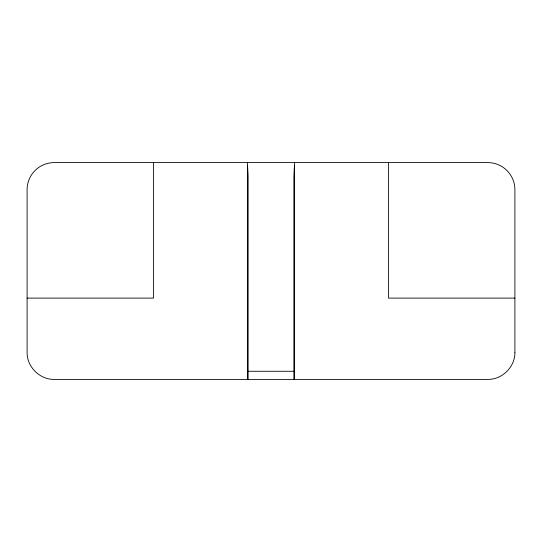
<?xml version="1.0" encoding="UTF-8"?>
<svg xmlns="http://www.w3.org/2000/svg" width="542" height="542" viewBox="0 0 542 542"><rect width="100%" height="100%" fill="white"/><g stroke="black" fill="none" stroke-linecap="round" stroke-linejoin="round"><path stroke-width="0.81" d="M294.421 165.811L293.879 176.15L293.879 379.4M27.1 298.1L153.542 298.1L153.542 162.6M514.9 298.1L388.458 298.1L388.458 162.6M247.674 371.27L294.326 371.27M247.579 165.811L248.121 176.15L248.121 379.4M294.421 162.6L294.421 379.4M247.579 162.6L247.579 379.4M514.9 352.3C515.171 366.785 502.285 379.671 487.8 379.4L54.2 379.4C39.715 379.671 26.829 366.785 27.1 352.3L27.1 189.7A27.1 27.1 0 0 1 54.2 162.6L487.8 162.6A27.1 27.1 0 0 1 514.9 189.7L514.9 352.3"/></g></svg>
